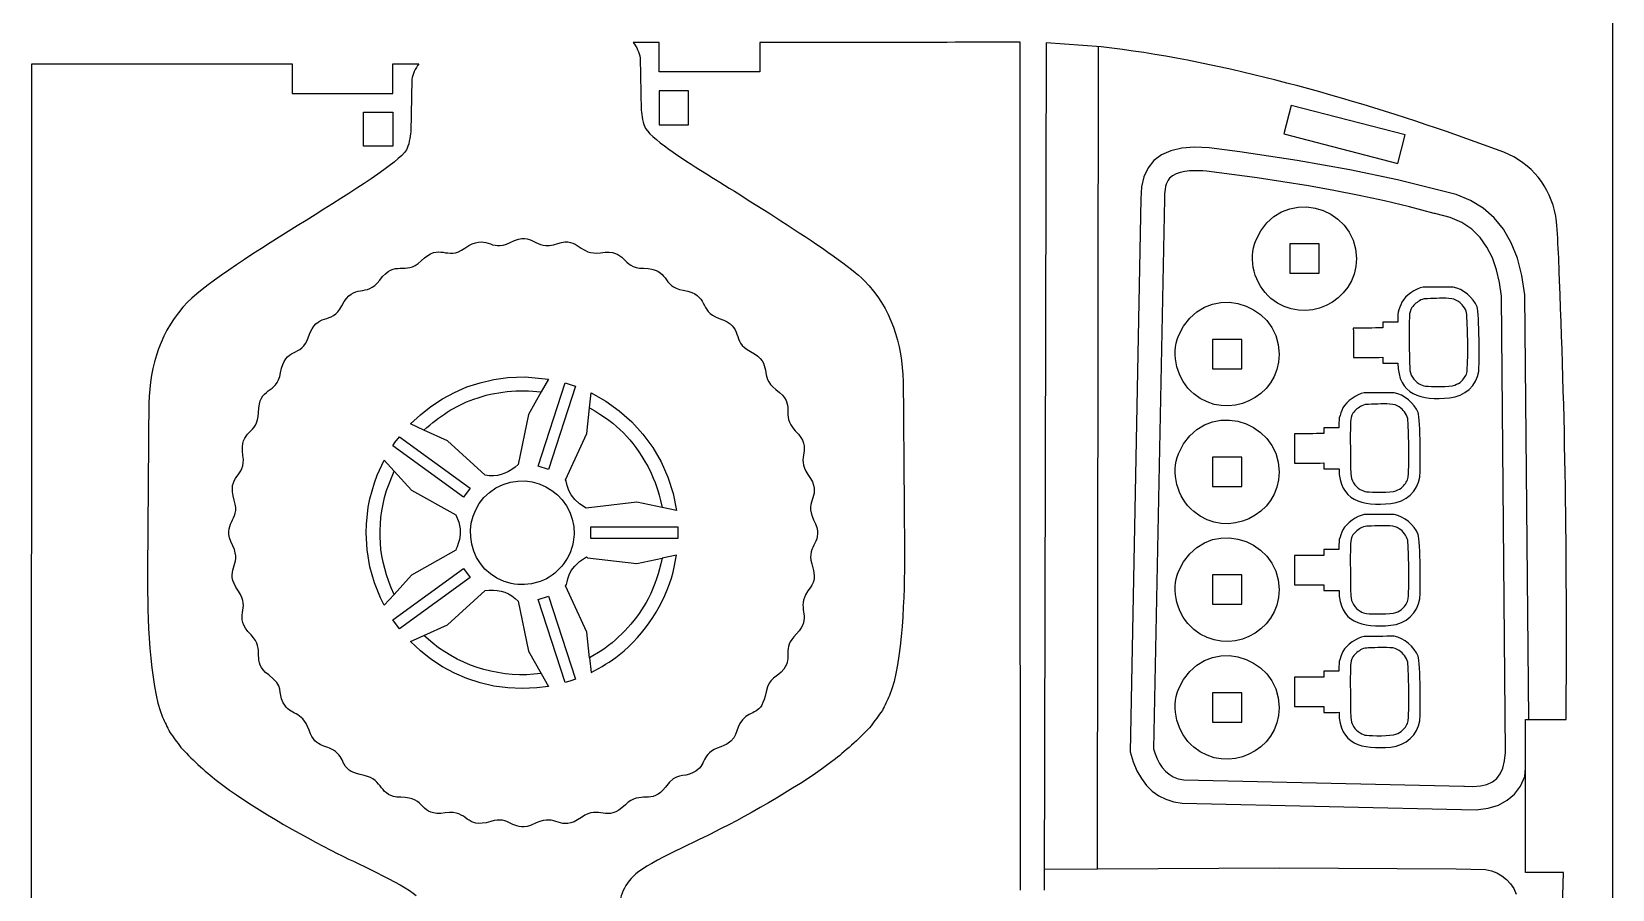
# Model space of a CAD drawing. Extents: x 19 to 601, y 5 to 578.
# Drawn here: x 462.3 to 599.5, y 312.9 to 387.4 of the extents above; entities that cross this region are included whole.
import ezdxf

# ---------------------------------------------------------------- set-up
doc = ezdxf.new("R2010")
doc.units = 0
doc.layers.get('0').update_dxf_attribs({"linetype": 'CONTINUOUS'})

msp = doc.modelspace()

# ---------------------------------------------------------------- linework, layer by layer
at = {"color": 175}
msp.add_line((599.466187, 578.307914), (599.466187, 8.307914), dxfattribs=at)
at = {"color": 3}
for p, q in [((550.328787, 386.401014), (550.151687, 312.775314)), ((555.087887, 386.042914), (550.328787, 386.401014)), ((515.069987, 385.070714), (515.163287, 380.539614)), ((495.262787, 383.199314), (495.169487, 378.668214)), ((590.043787, 376.905214), (585.071987, 378.678014)), ((561.025787, 374.623214), (560.907987, 374.466514)), ((561.278287, 374.838814), (561.025787, 374.623214)), ((561.591987, 375.004114), (561.278287, 374.838814)), ((561.952087, 375.125114), (561.591987, 375.004114)), ((562.343687, 375.207614), (561.952087, 375.125114)), ((562.751487, 375.257614), (562.343687, 375.207614)), ((563.160587, 375.281014), (562.751487, 375.257614)), ((563.555887, 375.283614), (563.160587, 375.281014)), ((563.922587, 375.271514), (563.555887, 375.283614)), ((564.245387, 375.250514), (563.922587, 375.271514)), ((566.439887, 374.964814), (564.245387, 375.250514)), ((568.647287, 374.657714), (566.439887, 374.964814)), ((570.861987, 374.325314), (568.647287, 374.657714)), ((560.594487, 373.266814), (560.587587, 373.064614)), ((560.610587, 373.475614), (560.594487, 373.266814)), ((560.638287, 373.686814), (560.610587, 373.475614)), ((560.679587, 373.895914), (560.638287, 373.686814)), ((560.737087, 374.098514), (560.679587, 373.895914)), ((560.812487, 374.290214), (560.737087, 374.098514)), ((560.907987, 374.466514), (560.812487, 374.290214)), ((573.078287, 373.963614), (570.861987, 374.325314)), ((575.290487, 373.568714), (573.078287, 373.963614)), ((577.493087, 373.136614), (575.290487, 373.568714)), ((560.589087, 372.834414), (559.643787, 325.064614)), ((560.587587, 373.064614), (560.588087, 372.873614)), ((560.588087, 372.873614), (560.589087, 372.834414)), ((579.680287, 372.663314), (577.493087, 373.136614)), ((581.846387, 372.144914), (579.680287, 372.663314)), ((583.985787, 371.577414), (581.846387, 372.144914)), ((584.083287, 371.550214), (583.985787, 371.577414)), ((584.183087, 371.532614), (584.083287, 371.550214)), ((585.379587, 371.230014), (584.183087, 371.532614)), ((586.405487, 370.779214), (585.379587, 371.230014)), ((587.273087, 370.190914), (586.405487, 370.779214)), ((587.994487, 369.476114), (587.273087, 370.190914)), ((588.582087, 368.645714), (587.994487, 369.476114)), ((589.048087, 367.710614), (588.582087, 368.645714)), ((589.404687, 366.681614), (589.048087, 367.710614)), ((589.663987, 365.569614), (589.404687, 366.681614)), ((589.838487, 364.385714), (589.663987, 365.569614)), ((590.182687, 324.752914), (589.838487, 364.385714)), ((591.922587, 314.311614), (591.938087, 327.624414)), ((591.938087, 327.624414), (595.451587, 327.620314)), ((559.643787, 325.064614), (559.789387, 324.614614)), ((559.789387, 324.614614), (559.959787, 324.189414)), ((559.959787, 324.189414), (560.160187, 323.794514)), ((589.959887, 323.391114), (590.107687, 324.011114)), ((590.107687, 324.011114), (590.182687, 324.752914)), ((560.160187, 323.794514), (560.394987, 323.435614)), ((560.394987, 323.435614), (560.669387, 323.118214)), ((560.669387, 323.118214), (560.988087, 322.848014)), ((560.988087, 322.848014), (561.355887, 322.630514)), ((561.355887, 322.630514), (561.777587, 322.471414)), ((561.777587, 322.471414), (562.258087, 322.376314)), ((589.048187, 322.184614), (589.433387, 322.485614)), ((589.433387, 322.485614), (589.736187, 322.885114)), ((589.736187, 322.885114), (589.959887, 323.391114)), ((562.258087, 322.376314), (586.582887, 321.814714)), ((586.582887, 321.814714), (586.620487, 321.812414)), ((586.620487, 321.812414), (587.366887, 321.796214)), ((587.366887, 321.796214), (588.018187, 321.847614)), ((588.018187, 321.847614), (588.577587, 321.974514)), ((588.577587, 321.974514), (589.048187, 322.184614)), ((506.057887, 318.623314), (505.561887, 318.389314)), ((595.213287, 314.307914), (591.922587, 314.311614))]:
    msp.add_line(p, q, dxfattribs=at)
at = {"color": 1}
for p, q in [((554.763887, 314.646914), (554.846887, 386.065214)), ((559.670287, 376.153714), (559.164587, 375.525614)), ((560.326487, 376.647514), (559.670287, 376.153714)), ((561.133387, 377.006914), (560.326487, 376.647514)), ((562.090587, 377.232114), (561.133387, 377.006914)), ((563.197887, 377.323014), (562.090587, 377.232114)), ((564.456087, 377.279614), (563.197887, 377.323014)), ((567.118187, 376.928514), (564.456087, 377.279614)), ((572.118987, 376.178314), (567.118187, 376.928514)), ((576.688587, 375.363714), (572.118987, 376.178314)), ((558.809087, 374.763214), (558.603987, 373.866514)), ((559.164587, 375.525614), (558.809087, 374.763214)), ((580.827087, 374.484814), (576.688587, 375.363714)), ((558.603987, 373.866514), (558.549387, 372.835414)), ((585.908787, 373.205514), (580.827087, 374.484814)), ((558.549387, 372.835414), (557.599087, 324.807014)), ((587.143587, 372.702514), (585.908787, 373.205514)), ((588.238687, 372.032514), (587.143587, 372.702514)), ((589.194187, 371.195514), (588.238687, 372.032514)), ((590.009987, 370.191614), (589.194187, 371.195514)), ((590.686187, 369.020614), (590.009987, 370.191614)), ((591.222687, 367.682714), (590.686187, 369.020614)), ((591.619587, 366.177814), (591.222687, 367.682714)), ((591.876787, 364.505814), (591.619587, 366.177814)), ((592.208987, 327.624114), (591.876787, 364.505814)), ((500.040287, 356.494214), (501.181187, 356.869314)), ((501.181187, 356.869314), (502.364087, 357.143514)), ((502.364087, 357.143514), (503.584187, 357.311614)), ((503.584187, 357.311614), (505.095887, 357.366414)), ((505.095887, 357.366414), (507.124287, 357.175314)), ((507.124287, 357.175314), (506.489287, 356.059414)), ((496.920887, 354.813614), (497.905187, 355.461314)), ((497.905187, 355.461314), (498.946687, 356.023214)), ((498.946687, 356.023214), (500.040287, 356.494214)), ((510.687587, 354.696814), (510.829587, 355.972114)), ((510.829587, 355.972114), (512.093287, 355.260214)), ((495.143787, 353.280814), (495.998687, 354.085114)), ((495.998687, 354.085114), (496.920887, 354.813614)), ((512.093287, 355.260214), (513.268487, 354.421414)), ((513.268487, 354.421414), (514.345787, 353.465214)), ((496.311787, 352.751914), (495.143787, 353.280814)), ((514.345787, 353.465214), (515.315987, 352.400614)), ((515.315987, 352.400614), (516.169587, 351.237114)), ((492.255287, 348.838214), (492.851187, 350.130114)), ((492.851187, 350.130114), (493.714887, 349.182814)), ((516.169587, 351.237114), (516.897787, 349.983814)), ((516.897787, 349.983814), (517.490887, 348.650014)), ((492.007687, 348.165914), (492.255287, 348.838214)), ((517.490887, 348.650014), (517.939687, 347.245114)), ((491.619087, 346.773814), (492.007687, 348.165914)), ((517.939687, 347.245114), (518.234987, 345.778214)), ((491.318387, 344.583314), (491.480187, 346.056314)), ((491.480187, 346.056314), (491.619087, 346.773814)), ((518.234987, 345.778214), (516.979287, 346.037014)), ((491.297787, 343.830114), (491.318387, 344.583314)), ((491.379587, 342.334514), (491.297787, 343.830114)), ((491.619087, 340.886414), (491.379587, 342.334514)), ((518.234987, 341.882114), (516.979287, 341.623314)), ((517.939687, 340.415314), (518.234987, 341.882114)), ((492.007687, 339.494314), (491.619087, 340.886414)), ((492.536787, 338.166914), (492.007687, 339.494314)), ((492.851187, 337.530114), (492.536787, 338.166914)), ((493.714887, 338.477514), (492.851187, 337.530114)), ((495.143787, 334.379514), (496.311787, 334.908414)), ((495.998687, 333.575214), (495.143787, 334.379514)), ((496.920887, 332.846714), (495.998687, 333.575214)), ((497.905187, 332.199014), (496.920887, 332.846714)), ((498.946687, 331.637114), (497.905187, 332.199014)), ((510.687587, 332.963414), (510.829587, 331.688114)), ((500.040387, 331.166114), (498.946687, 331.637114)), ((501.181187, 330.791014), (500.040387, 331.166114)), ((502.364187, 330.516814), (501.181187, 330.791014)), ((506.489387, 331.600814), (507.124387, 330.484914)), ((503.584187, 330.348614), (502.364187, 330.516814)), ((504.836487, 330.291414), (503.584187, 330.348614)), ((506.120787, 330.352214), (504.836487, 330.291414)), ((507.124387, 330.484914), (506.120787, 330.352214)), ((557.599087, 324.807014), (557.869887, 323.937114)), ((557.869887, 323.937114), (558.198587, 323.160714)), ((558.198587, 323.160714), (558.585387, 322.477614)), ((558.585387, 322.477614), (559.030187, 321.887814)), ((591.484587, 321.825314), (591.860587, 322.650314)), ((591.860587, 322.650314), (591.933187, 323.382814)), ((559.030187, 321.887814), (559.532787, 321.391514)), ((559.532787, 321.391514), (560.093787, 320.988514)), ((590.342687, 320.589914), (590.978687, 321.138514)), ((590.978687, 321.138514), (591.484587, 321.825314)), ((560.093787, 320.988514), (560.712587, 320.678814)), ((560.712587, 320.678814), (561.389287, 320.462514)), ((561.389287, 320.462514), (562.124287, 320.339614)), ((562.124287, 320.339614), (587.654687, 319.772814)), ((587.654687, 319.772814), (588.680687, 319.907014)), ((588.680687, 319.907014), (589.576687, 320.179414)), ((589.576687, 320.179414), (590.342687, 320.589914)), ((550.153887, 314.602514), (554.763887, 314.646914)), ((554.763887, 314.646914), (570.565187, 314.728114)), ((570.565187, 314.728114), (585.905687, 314.649214)), ((585.905687, 314.649214), (588.453887, 314.586314)), ((588.453887, 314.586314), (588.959587, 314.473414)), ((588.959587, 314.473414), (589.435687, 314.287014)), ((589.435687, 314.287014), (589.874887, 314.032714)), ((589.874887, 314.032714), (590.270187, 313.716414)), ((590.270187, 313.716414), (590.614387, 313.343614)), ((590.614387, 313.343614), (590.900587, 312.920014)), ((590.900587, 312.920014), (591.121587, 312.451214))]:
    msp.add_line(p, q, dxfattribs=at)
at = {"color": 7}
for p, q in [((571.596387, 380.942114), (570.958287, 378.474114)), ((581.468287, 378.389914), (571.596387, 380.942114)), ((570.958287, 378.474114), (580.830087, 375.921314)), ((580.830087, 375.921314), (581.468287, 378.389914)), ((574.009087, 368.917214), (571.459087, 368.917214)), ((571.459087, 368.917214), (571.459087, 366.367214)), ((574.009087, 366.367214), (574.009087, 368.917214)), ((571.459087, 366.367214), (574.009087, 366.367214)), ((567.306287, 360.627014), (564.756287, 360.627014)), ((564.756287, 360.627014), (564.756287, 358.077014)), ((567.306287, 358.077014), (567.306287, 360.627014)), ((506.212487, 349.619814), (508.561487, 356.849514)), ((508.561487, 356.849514), (509.173887, 356.658714)), ((564.756287, 358.077014), (567.306287, 358.077014)), ((506.489287, 356.059414), (505.377487, 354.105814)), ((509.475387, 356.552814), (507.126187, 349.323214)), ((509.173887, 356.658714), (509.475387, 356.552814)), ((505.377487, 354.105814), (504.491687, 349.770114)), ((510.438487, 352.461414), (510.687587, 354.696814)), ((498.358687, 351.825214), (496.311787, 352.751914)), ((493.607087, 351.394914), (493.789587, 351.658414)), ((499.755687, 346.927814), (493.607087, 351.394914)), ((493.789587, 351.658414), (494.172587, 352.171614)), ((494.172587, 352.171614), (500.320987, 347.704414)), ((501.609987, 348.829314), (498.358687, 351.825214)), ((508.606587, 348.433114), (510.438487, 352.461414)), ((567.306287, 350.396414), (564.756287, 350.396414)), ((564.756287, 350.396414), (564.756287, 347.846414)), ((567.306287, 347.846414), (567.306287, 350.396414)), ((493.052087, 347.501614), (493.714887, 349.182814)), ((493.714887, 349.182814), (495.230787, 347.520114)), ((501.961087, 348.786714), (501.609987, 348.829314)), ((507.126187, 349.323214), (506.212487, 349.619814)), ((495.230787, 347.520114), (499.083887, 345.379314)), ((500.320987, 347.704414), (499.755687, 346.927814)), ((564.756287, 347.846414), (567.306287, 347.846414)), ((514.776287, 346.490914), (510.398287, 345.962614)), ((516.979287, 346.037014), (514.776287, 346.490914)), ((510.766987, 344.310614), (510.766987, 343.349814)), ((518.365787, 344.310614), (510.766987, 344.310614)), ((510.766987, 343.349814), (518.365787, 343.349814)), ((518.365787, 343.349814), (518.365787, 344.310614)), ((499.079687, 342.321814), (495.230787, 340.140114)), ((510.410487, 341.749014), (510.495387, 341.663714)), ((510.495387, 341.663714), (514.776287, 341.169514)), ((493.607087, 336.265314), (499.755687, 340.732514)), ((499.755687, 340.732514), (500.320987, 339.955914)), ((514.776287, 341.169514), (516.979287, 341.623314)), ((495.230787, 340.140114), (493.714887, 338.477514)), ((500.320987, 339.955914), (494.172587, 335.488714)), ((506.410187, 339.603114), (505.647187, 339.393714)), ((510.438487, 335.198914), (508.606587, 339.227314)), ((567.306287, 340.165814), (564.756287, 340.165814)), ((564.756287, 340.165814), (564.756287, 337.615814)), ((567.306287, 337.615814), (567.306287, 340.165814)), ((498.358787, 335.834814), (501.623387, 338.821614)), ((504.233487, 338.131814), (504.491887, 337.890114)), ((504.491887, 337.890114), (505.377487, 333.554414)), ((506.212687, 338.040114), (507.126287, 338.337114)), ((508.561587, 330.810714), (506.212687, 338.040114)), ((507.126287, 338.337114), (509.475387, 331.107414)), ((564.756287, 337.615814), (567.306287, 337.615814)), ((494.172587, 335.488714), (493.607087, 336.265314)), ((496.311787, 334.908414), (498.358787, 335.834814)), ((497.078787, 334.233514), (496.311787, 334.908414)), ((510.687587, 332.963414), (510.438487, 335.198914)), ((505.377487, 333.554414), (506.489387, 331.600814)), ((511.735487, 333.597914), (510.687587, 332.963414)), ((509.072787, 330.967814), (508.561587, 330.810714)), ((509.475387, 331.107414), (509.072787, 330.967814)), ((567.306287, 329.935214), (564.756287, 329.935214)), ((564.756287, 329.935214), (564.756287, 327.385214)), ((567.306287, 327.385214), (567.306287, 329.935214)), ((564.756287, 327.385214), (567.306287, 327.385214))]:
    msp.add_line(p, q, dxfattribs=at)
at = {"color": 3}
for points in [[(516.724787, 386.423014), (515.969587, 386.423014), (515.214287, 386.423014), (514.459087, 386.423014)], [(514.459087, 386.423014), (514.771587, 386.054814), (515.010587, 385.534514), (515.069987, 385.070714)], [(516.724687, 383.865814), (516.724687, 384.718214), (516.724787, 385.570614), (516.724787, 386.423014)], [(525.468387, 386.423014), (525.468387, 385.570614), (525.468287, 384.718214), (525.468287, 383.865814)], [(548.068187, 386.435514), (540.534987, 386.431314), (533.001687, 386.427214), (525.468387, 386.423014)], [(548.078587, 312.784214), (548.075087, 337.334614), (548.071687, 361.885114), (548.068187, 386.435514)], [(585.071987, 378.678014), (575.748887, 381.886514), (564.889087, 384.923414), (555.087887, 386.042914)], [(462.254387, 310.912814), (462.257887, 335.463214), (462.261287, 360.013714), (462.264787, 384.564114)], [(462.264787, 384.564114), (469.797987, 384.559914), (477.331187, 384.555814), (484.864387, 384.551614)], [(484.864387, 384.551614), (484.864387, 383.699214), (484.864487, 382.846814), (484.864487, 381.994414)], [(493.608087, 381.994414), (493.608087, 382.846814), (493.607987, 383.699214), (493.607987, 384.551614)], [(493.607987, 384.551614), (494.363187, 384.551614), (495.118487, 384.551614), (495.873687, 384.551614)], [(495.873687, 384.551614), (495.561187, 384.183414), (495.322187, 383.663114), (495.262787, 383.199314)], [(525.468287, 383.865814), (522.553787, 383.865814), (519.639187, 383.865814), (516.724687, 383.865814)], [(484.864487, 381.994414), (487.778987, 381.994414), (490.693587, 381.994414), (493.608087, 381.994414)], [(515.163287, 380.539614), (515.193987, 380.132114), (515.350087, 379.277714), (515.549087, 378.953414)], [(515.549087, 378.953414), (516.229787, 377.844014), (519.558287, 375.813714), (520.694987, 375.091714)], [(495.169487, 378.668214), (495.138787, 378.260714), (494.982687, 377.406314), (494.783687, 377.082014)], [(494.783687, 377.082014), (493.434287, 374.882914), (479.257087, 367.382614), (475.818787, 363.879514)], [(594.547887, 371.333014), (594.080887, 373.936014), (592.467087, 375.868814), (590.043787, 376.905214)], [(520.694987, 375.091714), (523.459187, 373.335914), (532.350087, 367.955714), (534.513987, 365.750914)], [(594.879187, 365.746214), (594.835587, 366.789614), (594.731887, 370.307114), (594.547887, 371.333014)], [(496.053987, 367.452514), (497.735687, 369.115114), (498.250987, 367.394514), (499.858587, 368.549314)], [(499.858587, 368.549314), (501.777087, 369.927414), (502.020787, 368.148914), (503.787287, 369.036814)], [(503.787287, 369.036814), (505.994587, 370.146314), (505.673087, 368.217114), (507.938187, 368.963714)], [(507.938187, 368.963714), (509.775587, 369.569314), (509.809087, 367.875414), (511.632587, 368.154114)], [(511.632587, 368.154114), (513.969387, 368.511214), (513.376287, 366.815514), (515.355687, 366.805014)], [(492.467487, 365.774014), (493.866087, 367.678414), (494.646887, 366.061414), (496.053987, 367.452514)], [(515.355687, 366.805014), (517.717287, 366.792514), (516.869187, 365.210214), (518.820687, 364.890114)], [(489.188387, 363.555914), (490.271587, 365.654814), (491.297787, 364.181014), (492.467487, 365.774014)], [(534.513987, 365.750914), (536.892887, 363.327214), (537.787887, 360.275914), (537.908787, 356.951014)], [(595.451587, 327.620314), (595.540387, 340.519914), (595.417787, 352.851614), (594.879187, 365.746214)], [(475.818787, 363.879514), (473.439987, 361.455814), (472.544987, 358.404514), (472.424087, 355.079614)], [(518.820687, 364.890114), (521.153487, 364.507514), (520.066287, 363.078114), (521.944087, 362.456814)], [(486.296287, 360.851614), (487.038187, 363.094614), (488.281087, 361.798214), (489.188387, 363.555914)], [(521.944087, 362.456814), (524.187887, 361.714414), (522.891087, 360.472014), (524.648187, 359.564814)], [(483.862887, 357.728214), (484.244787, 360.059814), (485.674987, 358.973414), (486.296287, 360.851614)], [(524.648187, 359.564814), (526.748987, 358.480214), (525.272187, 357.457614), (526.867087, 356.285414)], [(481.947987, 354.262614), (481.961687, 356.627014), (483.543187, 355.775714), (483.862887, 357.728214)], [(537.908787, 356.951014), (537.946987, 351.913414), (537.985287, 346.875914), (538.023387, 341.838314)], [(526.867087, 356.285414), (528.771687, 354.885614), (527.153587, 354.107014), (528.545487, 352.699114)], [(472.424087, 355.079614), (472.385887, 350.042014), (472.347587, 345.004514), (472.309387, 339.966914)], [(480.598987, 350.540014), (480.241487, 352.875614), (481.936287, 352.282614), (481.947987, 354.262614)], [(528.545487, 352.699114), (530.207287, 351.018314), (528.487887, 350.501014), (529.641787, 348.894714)], [(479.848787, 346.652314), (479.130587, 348.903614), (480.898187, 348.585214), (480.598987, 350.540014)], [(529.641787, 348.894714), (531.020687, 346.975114), (529.241187, 346.733514), (530.129887, 344.964914)], [(479.716087, 342.694814), (478.654387, 344.807014), (480.450087, 344.767414), (479.848787, 346.652314)], [(530.129887, 344.964914), (531.169587, 342.895814), (529.457287, 342.858914), (529.963987, 341.133214)], [(480.203787, 338.765914), (478.825387, 340.684414), (480.604387, 340.927714), (479.716087, 342.694814)], [(538.023387, 341.838314), (538.023987, 338.729914), (537.888687, 332.567414), (536.721187, 329.683614)], [(529.963987, 341.133214), (530.472287, 339.402014), (529.988987, 339.470214), (529.441187, 338.445914)], [(472.309387, 339.966914), (472.308787, 336.858514), (472.444187, 330.696014), (473.611587, 327.812214)], [(481.300387, 334.961514), (479.638387, 336.641214), (481.358287, 337.159014), (480.203787, 338.765914)], [(529.441187, 338.445914), (528.729587, 337.115814), (530.016587, 336.481514), (528.648987, 335.062014)], [(482.833187, 331.479714), (481.225587, 332.661914), (482.608787, 333.639114), (481.300387, 334.961514)], [(528.648987, 335.062014), (527.275487, 333.636214), (528.375187, 333.132514), (527.534787, 331.975214)], [(484.094487, 329.065214), (483.598787, 330.037114), (484.211387, 330.466214), (482.833187, 331.479714)], [(527.534787, 331.975214), (527.001287, 331.240614), (526.246087, 331.308614), (526.005187, 330.021514)], [(526.005187, 330.021514), (525.600587, 327.860314), (524.743787, 328.529014), (523.955187, 327.575014)], [(536.721187, 329.683614), (536.515487, 329.255814), (536.309687, 328.827914), (536.103887, 328.400114)], [(486.338887, 326.670614), (485.691887, 328.542614), (484.744987, 327.789514), (484.094487, 329.065214)], [(536.103887, 328.400114), (535.775487, 327.953114), (535.447287, 327.506214), (535.118987, 327.059214)], [(473.611587, 327.812214), (473.817387, 327.384414), (474.023187, 326.956514), (474.228987, 326.528714)], [(488.786987, 324.688414), (487.927787, 325.543814), (486.926887, 324.969214), (486.338887, 326.670614)], [(523.955187, 327.575014), (523.255587, 326.728614), (523.698087, 325.804414), (522.082587, 325.246314)], [(535.118987, 327.059214), (534.414387, 326.224614), (532.911087, 324.883114), (532.046487, 324.205714)], [(474.228987, 326.528714), (474.557287, 326.081714), (474.885587, 325.634814), (475.213887, 325.187814)], [(522.082587, 325.246314), (520.211687, 324.599914), (520.962987, 323.652014), (519.687887, 323.001714)], [(475.213887, 325.187814), (475.918487, 324.353214), (477.421787, 323.011714), (478.286387, 322.334314)], [(491.114287, 322.748014), (489.071587, 323.130214), (489.579687, 323.899414), (488.786987, 324.688414)], [(532.046487, 324.205714), (529.183587, 321.962814), (524.737687, 319.463014), (521.490487, 317.811314)], [(494.288587, 320.858614), (492.377087, 320.850614), (492.833387, 322.426414), (491.114287, 322.748014)], [(519.687887, 323.001714), (518.716587, 322.506314), (518.287087, 323.118814), (517.273287, 321.740514)], [(478.286387, 322.334314), (481.149187, 320.091414), (485.595087, 317.591614), (488.842287, 315.939914)], [(517.273287, 321.740514), (516.091187, 320.133014), (515.114787, 321.516214), (513.791887, 320.207814)], [(498.159087, 319.491214), (495.856087, 319.151914), (496.582387, 320.868214), (494.288587, 320.858614)], [(502.100987, 318.756014), (499.821987, 318.029414), (500.259787, 319.800714), (498.159087, 319.491214)], [(513.791887, 320.207814), (512.111387, 318.545714), (511.594687, 320.265514), (509.987187, 319.111114)], [(505.561887, 318.389314), (503.938287, 317.888414), (503.789787, 319.294414), (502.100987, 318.756014)], [(509.987187, 319.111114), (508.067387, 317.732514), (507.825387, 319.512014), (506.057887, 318.623314)], [(521.490487, 317.811314), (520.428687, 317.271214), (515.847187, 315.220014), (514.704787, 314.192214)], [(488.842287, 315.939914), (489.904087, 315.399814), (494.485587, 313.348614), (495.627987, 312.320814)], [(593.824987, 282.140114), (594.472187, 292.961514), (594.902587, 303.478314), (595.213287, 314.307914)], [(514.704787, 314.192214), (513.542187, 313.146314), (513.196287, 312.028914), (513.206487, 310.545914)]]:
    msp.add_open_spline(points, degree=3, dxfattribs=at)
at = {"color": 7}
for points in [[(516.730887, 382.229914), (516.730887, 381.243914), (516.730887, 380.257914), (516.730887, 379.271914)], [(519.280887, 382.229914), (518.430887, 382.229914), (517.580887, 382.229914), (516.730887, 382.229914)], [(519.280887, 379.271914), (519.280887, 380.257914), (519.280887, 381.243914), (519.280887, 382.229914)], [(491.051887, 377.400514), (491.051887, 378.386514), (491.051887, 379.372514), (491.051887, 380.358514)], [(491.051887, 380.358514), (491.901887, 380.358514), (492.751887, 380.358514), (493.601887, 380.358514)], [(493.601887, 380.358514), (493.601887, 379.372514), (493.601887, 378.386514), (493.601887, 377.400514)], [(516.730887, 379.271914), (517.580887, 379.271914), (518.430887, 379.271914), (519.280887, 379.271914)], [(493.601887, 377.400514), (492.751887, 377.400514), (491.901887, 377.400514), (491.051887, 377.400514)], [(496.311787, 352.751914), (497.691787, 353.966314), (498.882887, 354.804814), (500.650287, 355.441714)], [(500.650287, 355.441714), (502.514187, 356.113414), (504.528787, 356.308014), (506.489287, 356.059414)], [(510.687587, 354.696814), (513.239787, 353.151414), (514.251187, 352.128814), (515.767987, 349.559614)], [(504.491687, 349.770114), (503.749287, 349.111914), (503.006687, 348.718114), (501.961087, 348.786714)], [(502.560287, 347.723714), (505.843787, 349.644114), (509.956487, 346.806314), (509.272887, 343.019414)], [(515.767987, 349.559614), (516.519087, 347.936914), (516.571487, 347.778614), (516.979287, 346.037014)], [(493.714887, 338.477514), (492.338187, 341.520214), (492.138487, 344.287414), (493.052087, 347.501614)], [(503.262787, 339.603114), (499.734387, 340.913014), (499.299887, 345.816914), (502.560287, 347.723714)], [(510.398287, 345.962614), (508.638887, 346.907714), (508.729587, 348.331314), (508.606587, 348.433114)], [(499.083887, 345.379314), (499.951487, 343.587514), (499.041187, 342.489014), (499.079687, 342.321814)], [(509.272887, 343.019414), (508.998287, 341.498414), (507.858687, 340.140914), (506.410187, 339.603114)], [(508.606587, 339.227314), (508.837987, 339.419514), (508.588287, 340.706714), (510.410487, 341.749014)], [(516.979287, 341.623314), (516.669187, 340.299114), (516.418487, 339.339714), (515.767987, 338.100714)], [(501.623387, 338.821614), (502.596887, 338.942814), (503.456587, 338.781714), (504.233487, 338.131814)], [(505.647187, 339.393714), (504.795587, 339.317414), (504.123687, 339.283514), (503.262787, 339.603114)], [(515.767987, 338.100714), (514.851587, 336.354714), (513.369587, 334.701414), (511.735487, 333.597914)], [(506.489387, 331.600814), (503.121587, 331.173814), (499.734687, 332.084014), (497.078787, 334.233514)]]:
    msp.add_open_spline(points, degree=3, dxfattribs=at)
at = {"color": 2}
for points in [[(568.507087, 369.215914), (570.602887, 374.165514), (577.243087, 372.307514), (577.243087, 367.642214)], [(569.828587, 364.193314), (568.394087, 365.402514), (567.816887, 367.586214), (568.507087, 369.215914)], [(577.243087, 367.642214), (577.243087, 363.837714), (572.735887, 361.742514), (569.828587, 364.193314)], [(561.804287, 360.925714), (563.900087, 365.875314), (570.540287, 364.017314), (570.540287, 359.352014)], [(583.031487, 365.160614), (582.364887, 365.038014), (581.519287, 364.441314), (581.176387, 363.849114)], [(585.646587, 365.170214), (584.774887, 365.167014), (583.903187, 365.163814), (583.031487, 365.160614)], [(587.715687, 363.448314), (587.414487, 364.253214), (586.491287, 365.021314), (585.646587, 365.170214)], [(581.176387, 363.849114), (581.070987, 363.562814), (580.965587, 363.276514), (580.860187, 362.990214)], [(580.860187, 362.990214), (580.852387, 362.730214), (580.835787, 362.386514), (580.836687, 362.136014)], [(587.862387, 357.836314), (587.931087, 358.350114), (587.925187, 362.888314), (587.715687, 363.448314)], [(563.125787, 355.903114), (561.691287, 357.112314), (561.114087, 359.296014), (561.804287, 360.925714)], [(579.529287, 361.621114), (578.679287, 361.618014), (577.829387, 361.614814), (576.979387, 361.611714)], [(576.979387, 361.611714), (576.982487, 360.761714), (576.985687, 359.911714), (576.988787, 359.061714)], [(580.836687, 362.136014), (580.400287, 362.134414), (579.963887, 362.132814), (579.527487, 362.131214)], [(579.527487, 362.131214), (579.528087, 361.961214), (579.528687, 361.791214), (579.529287, 361.621114)], [(570.540287, 359.352014), (570.540287, 355.547514), (566.033087, 353.452314), (563.125787, 355.903114)], [(576.988787, 359.061714), (577.838787, 359.064914), (578.688787, 359.068014), (579.538687, 359.071114)], [(579.538687, 359.071114), (579.539387, 358.901114), (579.539987, 358.731114), (579.540587, 358.561114)], [(579.540587, 358.561114), (579.976987, 358.562714), (580.413487, 358.564414), (580.849887, 358.566014)], [(580.849887, 358.566014), (580.862087, 355.768214), (582.862487, 355.328314), (585.340787, 355.548214)], [(585.340787, 355.548214), (586.649287, 355.664314), (587.702687, 356.641114), (587.862387, 357.836314)], [(561.804287, 350.695114), (563.900087, 355.644714), (570.540287, 353.786714), (570.540287, 349.121414)], [(577.920587, 355.981814), (577.253987, 355.859214), (576.408387, 355.262514), (576.065487, 354.670314)], [(580.535687, 355.991414), (579.663987, 355.988214), (578.792287, 355.985014), (577.920587, 355.981814)], [(582.604787, 354.269514), (582.303587, 355.074414), (581.380387, 355.842514), (580.535687, 355.991414)], [(576.065487, 354.670314), (575.960087, 354.384014), (575.854687, 354.097714), (575.749287, 353.811414)], [(582.751487, 348.657514), (582.820187, 349.171314), (582.814287, 353.709514), (582.604787, 354.269514)], [(575.725787, 352.957214), (575.289387, 352.955614), (574.852987, 352.954014), (574.416587, 352.952414)], [(574.416587, 352.952414), (574.417187, 352.782414), (574.417787, 352.612414), (574.418387, 352.442314)], [(575.749287, 353.811414), (575.741487, 353.551414), (575.724887, 353.207714), (575.725787, 352.957214)], [(574.418387, 352.442314), (573.568387, 352.439214), (572.718487, 352.436014), (571.868487, 352.432914)], [(571.868487, 352.432914), (571.871587, 351.582914), (571.874787, 350.732914), (571.877887, 349.882914)], [(563.125787, 345.672514), (561.691287, 346.881714), (561.114087, 349.065414), (561.804287, 350.695114)], [(571.877887, 349.882914), (572.727887, 349.886114), (573.577887, 349.889214), (574.427787, 349.892314)], [(574.427787, 349.892314), (574.428487, 349.722314), (574.429087, 349.552314), (574.429687, 349.382314)], [(570.540287, 349.121414), (570.540287, 345.316914), (566.033087, 343.221714), (563.125787, 345.672514)], [(574.429687, 349.382314), (574.866087, 349.383914), (575.302587, 349.385614), (575.738987, 349.387214)], [(575.738987, 349.387214), (575.751187, 346.589414), (577.751587, 346.149514), (580.229887, 346.369414)], [(580.229887, 346.369414), (581.538387, 346.485514), (582.591787, 347.462314), (582.751487, 348.657514)], [(561.804287, 340.464514), (563.900087, 345.414114), (570.540287, 343.556114), (570.540287, 338.890814)], [(577.920587, 345.405014), (577.253987, 345.282414), (576.408387, 344.685714), (576.065487, 344.093514)], [(580.535687, 345.414614), (579.663987, 345.411414), (578.792287, 345.408214), (577.920587, 345.405014)], [(582.604787, 343.692714), (582.303587, 344.497614), (581.380387, 345.265714), (580.535687, 345.414614)], [(575.749287, 343.234614), (575.741487, 342.974614), (575.724887, 342.630914), (575.725787, 342.380414)], [(576.065487, 344.093514), (575.960087, 343.807214), (575.854687, 343.520914), (575.749287, 343.234614)], [(582.751487, 338.080714), (582.820187, 338.594514), (582.814287, 343.132714), (582.604787, 343.692714)], [(574.418387, 341.865514), (573.568387, 341.862414), (572.718487, 341.859214), (571.868487, 341.856114)], [(571.868487, 341.856114), (571.871587, 341.006114), (571.874787, 340.156114), (571.877887, 339.306114)], [(575.725787, 342.380414), (575.289387, 342.378814), (574.852987, 342.377214), (574.416587, 342.375614)], [(574.416587, 342.375614), (574.417187, 342.205614), (574.417787, 342.035614), (574.418387, 341.865514)], [(563.125787, 335.441914), (561.691287, 336.651114), (561.114087, 338.834814), (561.804287, 340.464514)], [(571.877887, 339.306114), (572.727887, 339.309314), (573.577887, 339.312414), (574.427787, 339.315514)], [(574.427787, 339.315514), (574.428487, 339.145514), (574.429087, 338.975514), (574.429687, 338.805514)], [(570.540287, 338.890814), (570.540287, 335.086314), (566.033087, 332.991114), (563.125787, 335.441914)], [(574.429687, 338.805514), (574.866087, 338.807114), (575.302587, 338.808814), (575.738987, 338.810414)], [(575.738987, 338.810414), (575.751187, 336.012614), (577.751587, 335.572714), (580.229887, 335.792614)], [(580.229887, 335.792614), (581.538387, 335.908714), (582.591787, 336.885514), (582.751487, 338.080714)], [(561.804287, 330.233914), (563.900087, 335.183514), (570.540287, 333.325514), (570.540287, 328.660214)], [(577.920587, 334.828214), (577.253987, 334.705614), (576.408387, 334.108914), (576.065487, 333.516714)], [(580.535687, 334.837814), (579.663987, 334.834614), (578.792287, 334.831414), (577.920587, 334.828214)], [(582.604787, 333.115914), (582.303587, 333.920814), (581.380387, 334.688914), (580.535687, 334.837814)], [(576.065487, 333.516714), (575.960087, 333.230414), (575.854687, 332.944114), (575.749287, 332.657814)], [(575.749287, 332.657814), (575.741487, 332.397814), (575.724887, 332.054114), (575.725787, 331.803614)], [(582.751487, 327.503914), (582.820187, 328.017714), (582.814287, 332.555914), (582.604787, 333.115914)], [(574.418387, 331.288714), (573.568387, 331.285614), (572.718487, 331.282414), (571.868487, 331.279314)], [(571.868487, 331.279314), (571.871587, 330.429314), (571.874787, 329.579314), (571.877887, 328.729314)], [(575.725787, 331.803614), (575.289387, 331.802014), (574.852987, 331.800414), (574.416587, 331.798814)], [(574.416587, 331.798814), (574.417187, 331.628814), (574.417787, 331.458814), (574.418387, 331.288714)], [(563.125787, 325.211314), (561.691287, 326.420514), (561.114087, 328.604214), (561.804287, 330.233914)], [(570.540287, 328.660214), (570.540287, 324.855714), (566.033087, 322.760514), (563.125787, 325.211314)], [(571.877887, 328.729314), (572.727887, 328.732514), (573.577887, 328.735614), (574.427787, 328.738714)], [(574.427787, 328.738714), (574.428487, 328.568714), (574.429087, 328.398714), (574.429687, 328.228714)], [(574.429687, 328.228714), (574.866087, 328.230314), (575.302587, 328.232014), (575.738987, 328.233614)], [(575.738987, 328.233614), (575.751187, 325.435814), (577.751587, 324.995914), (580.229887, 325.215814)], [(580.229887, 325.215814), (581.538387, 325.331914), (582.591787, 326.308714), (582.751487, 327.503914)]]:
    msp.add_open_spline(points, degree=3, dxfattribs=at)
at = {"color": 1}
for points in [[(582.831087, 364.050414), (582.536687, 363.884714), (582.250587, 363.672314), (582.058487, 363.394514)], [(583.416987, 364.159014), (583.218487, 364.151214), (583.004187, 364.147814), (582.831087, 364.050414)], [(585.521987, 364.156814), (584.825187, 364.239014), (584.118087, 364.186814), (583.416987, 364.159014)], [(586.219887, 363.828514), (586.012287, 363.980014), (585.777387, 364.126714), (585.521987, 364.156814)], [(586.833087, 362.802514), (586.819887, 363.125514), (586.482187, 363.637114), (586.219887, 363.828514)], [(581.854787, 362.638914), (581.801487, 361.134114), (581.839587, 359.627114), (581.871587, 358.121614)], [(582.058487, 363.394514), (581.910087, 363.180014), (581.864087, 362.899614), (581.854787, 362.638914)], [(586.851387, 357.839914), (586.983287, 359.488914), (586.900887, 361.149714), (586.833087, 362.802514)], [(581.871587, 358.121614), (581.883387, 357.564514), (582.216187, 357.050614), (582.695187, 356.773714)], [(582.695187, 356.773714), (582.863887, 356.676314), (583.049087, 356.586414), (583.243287, 356.571114)], [(585.781587, 356.658814), (585.992587, 356.745014), (586.216787, 356.838514), (586.369787, 357.007414)], [(586.369787, 357.007414), (586.584987, 357.245014), (586.825887, 357.520314), (586.851387, 357.839914)], [(583.243287, 356.571114), (583.686687, 356.536214), (585.368487, 356.489914), (585.781587, 356.658814)], [(576.947587, 354.215714), (576.799187, 354.001214), (576.753187, 353.720814), (576.743887, 353.460114)], [(577.720187, 354.871614), (577.425787, 354.705914), (577.139687, 354.493514), (576.947587, 354.215714)], [(578.306087, 354.980214), (578.107587, 354.972414), (577.893287, 354.969014), (577.720187, 354.871614)], [(580.411087, 354.978014), (579.714287, 355.060214), (579.007187, 355.008014), (578.306087, 354.980214)], [(581.108987, 354.649714), (580.901387, 354.801214), (580.666487, 354.947914), (580.411087, 354.978014)], [(581.722187, 353.623714), (581.708987, 353.946714), (581.371287, 354.458314), (581.108987, 354.649714)], [(576.743887, 353.460114), (576.690587, 351.955314), (576.728687, 350.448314), (576.760687, 348.942814)], [(581.740487, 348.661114), (581.872387, 350.310114), (581.789987, 351.970914), (581.722187, 353.623714)], [(576.760687, 348.942814), (576.772487, 348.385714), (577.105287, 347.871814), (577.584287, 347.594914)], [(581.258887, 347.828614), (581.474087, 348.066214), (581.714987, 348.341514), (581.740487, 348.661114)], [(577.584287, 347.594914), (577.752987, 347.497514), (577.938187, 347.407614), (578.132387, 347.392314)], [(578.132387, 347.392314), (578.575787, 347.357414), (580.257587, 347.311114), (580.670687, 347.480014)], [(580.670687, 347.480014), (580.881687, 347.566214), (581.105887, 347.659714), (581.258887, 347.828614)], [(578.306087, 344.403414), (578.107587, 344.395614), (577.893287, 344.392214), (577.720187, 344.294814)], [(580.411087, 344.401214), (579.714287, 344.483414), (579.007187, 344.431214), (578.306087, 344.403414)], [(576.947587, 343.638914), (576.799187, 343.424414), (576.753187, 343.144014), (576.743887, 342.883314)], [(577.720187, 344.294814), (577.425787, 344.129114), (577.139687, 343.916714), (576.947587, 343.638914)], [(581.108987, 344.072914), (580.901387, 344.224414), (580.666487, 344.371114), (580.411087, 344.401214)], [(581.722187, 343.046914), (581.708987, 343.369914), (581.371287, 343.881514), (581.108987, 344.072914)], [(581.740487, 338.084314), (581.872387, 339.733314), (581.789987, 341.394114), (581.722187, 343.046914)], [(576.743887, 342.883314), (576.690587, 341.378514), (576.728687, 339.871514), (576.760687, 338.366014)], [(513.268587, 333.238814), (515.501687, 335.018514), (517.222187, 337.650614), (517.939687, 340.415314)], [(576.760687, 338.366014), (576.772487, 337.808914), (577.105287, 337.295014), (577.584287, 337.018114)], [(581.258887, 337.251814), (581.474087, 337.489414), (581.714987, 337.764714), (581.740487, 338.084314)], [(577.584287, 337.018114), (577.752987, 336.920714), (577.938187, 336.830814), (578.132387, 336.815514)], [(578.132387, 336.815514), (578.575787, 336.780614), (580.257587, 336.734314), (580.670687, 336.903214)], [(580.670687, 336.903214), (580.881687, 336.989414), (581.105887, 337.082914), (581.258887, 337.251814)], [(577.720187, 333.718014), (577.425787, 333.552314), (577.139687, 333.339914), (576.947587, 333.062114)], [(578.306087, 333.826614), (578.107587, 333.818814), (577.893287, 333.815414), (577.720187, 333.718014)], [(580.411087, 333.824414), (579.714287, 333.906614), (579.007187, 333.854414), (578.306087, 333.826614)], [(581.108987, 333.496114), (580.901387, 333.647614), (580.666487, 333.794314), (580.411087, 333.824414)], [(581.722187, 332.470114), (581.708987, 332.793114), (581.371287, 333.304714), (581.108987, 333.496114)], [(510.829587, 331.688114), (511.712887, 332.185714), (512.455287, 332.590714), (513.268587, 333.238814)], [(576.743887, 332.306514), (576.690587, 330.801714), (576.728687, 329.294714), (576.760687, 327.789214)], [(576.947587, 333.062114), (576.799187, 332.847614), (576.753187, 332.567214), (576.743887, 332.306514)], [(581.740487, 327.507514), (581.872387, 329.156514), (581.789987, 330.817314), (581.722187, 332.470114)], [(576.760687, 327.789214), (576.772487, 327.232114), (577.105287, 326.718214), (577.584287, 326.441314)], [(580.670687, 326.326414), (580.881687, 326.412614), (581.105887, 326.506114), (581.258887, 326.675014)], [(581.258887, 326.675014), (581.474087, 326.912614), (581.714987, 327.187914), (581.740487, 327.507514)], [(577.584287, 326.441314), (577.752987, 326.343914), (577.938187, 326.254014), (578.132387, 326.238714)], [(578.132387, 326.238714), (578.575787, 326.203814), (580.257587, 326.157514), (580.670687, 326.326414)]]:
    msp.add_open_spline(points, degree=3, dxfattribs=at)

doc.saveas('drawing.dxf')
